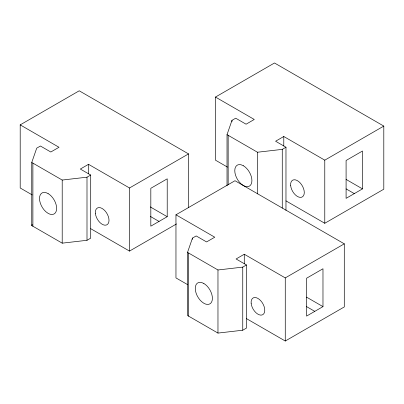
<?xml version="1.0" encoding="UTF-8"?>
<svg xmlns="http://www.w3.org/2000/svg" width="404" height="404" viewBox="0 0 404 404"><rect width="100%" height="100%" fill="white"/><g stroke="black" fill="none" stroke-linecap="round" stroke-linejoin="round"><path stroke-width="0.61" d="M188.532 207.545L188.532 153.904L79.224 90.799L20.2 124.871L20.2 187.981L32.224 194.925M88.516 173.781L88.516 164.317L129.507 187.981L188.532 153.904M90.703 228.684L129.507 251.086L129.507 187.981M246.46 318.615L285.264 341.016L344.289 306.939L344.294 243.834L234.987 180.724L175.962 214.802L175.962 277.912L187.436 284.537M285.971 200.874L324.776 223.276L383.8 189.198L383.8 126.093L274.493 62.984L215.468 97.061L215.468 160.171L227.492 167.11M244.279 263.711L244.279 254.242L285.269 277.907L344.294 243.834M283.785 145.97L283.785 136.501L324.776 160.166L383.8 126.093M285.264 341.016L285.269 277.907M324.776 223.276L324.776 160.166M88.516 164.317L80.32 169.049L90.703 175.043L90.703 238.153L86.996 240.294L62.211 243.157L31.754 225.573L31.754 162.469L36.714 148.157L40.425 146.016L50.808 152.01L59.004 147.278L20.2 124.871M31.754 225.573L32.169 224.382M227.023 185.774L227.023 134.653L231.982 120.347L235.694 118.2L246.076 124.2L254.273 119.463L215.468 97.061M244.279 254.242L236.082 258.974L246.465 264.968L246.465 328.078L242.754 330.219L217.968 333.083L187.517 315.504L187.517 252.394L192.476 238.082L196.182 235.941L206.565 241.935L214.766 237.204L175.962 214.802M31.754 162.469L62.206 180.048L86.996 177.184L90.703 175.043M283.785 136.501L275.589 141.233L285.971 147.228L285.971 210.338M227.023 134.653L257.479 152.232L282.265 149.374L285.971 147.228M167.216 216.696L150.818 226.164L150.823 188.294L167.216 178.831L167.216 216.696L150.273 206.914M129.507 251.086L176.508 223.952M362.484 188.88L346.092 198.349L346.092 160.484L362.484 151.02L362.484 188.88L346.092 179.416M187.517 252.394L217.968 269.973L242.754 267.115L246.465 264.968M322.978 306.621L306.58 316.09L306.58 278.225L322.978 268.756L322.978 306.621L306.58 297.157M346.092 188.885L354.288 193.617M150.273 216.382L159.019 221.427M306.58 306.621L314.782 311.358M282.265 149.374L282.265 208.065M257.479 152.232L257.479 193.885M242.754 267.115L242.754 330.219M231.982 120.347L231.982 121.609M228.154 135.31L228.154 184.532M217.968 269.973L217.968 333.083M192.476 238.082L192.476 239.345M188.648 253.045L188.648 316.155M86.996 177.184L86.996 240.294M62.206 180.048L62.211 243.157M32.886 163.12L32.886 226.23M243.344 165.736L241.127 164.792A12.115 6.994 60 0 0 234.774 170.685A12.115 6.994 60 0 0 241.127 183.906L243.344 185.522A12.115 6.994 60 0 0 251.909 180.573A12.115 6.994 60 0 0 243.344 165.736M48.076 193.551L45.859 192.607A12.115 6.994 60 0 0 39.506 198.495A12.115 6.994 60 0 0 45.859 211.716L48.076 213.332A12.115 6.994 60 0 0 56.641 208.388A12.115 6.994 60 0 0 48.076 193.551M203.833 283.477L201.616 282.532A12.115 6.994 60 0 0 195.268 288.421A12.115 6.994 60 0 0 201.616 301.642L203.833 303.263A12.115 6.994 60 0 0 212.403 298.314A12.115 6.994 60 0 0 203.833 283.477M95.384 213.287A9.661 5.58 60 0 0 106.196 225.084A9.661 5.58 60 0 0 104.959 210.782A9.661 5.58 60 0 0 95.384 213.287M290.653 185.471A9.661 5.58 60 0 0 301.465 197.273A9.661 5.58 60 0 0 300.228 182.967A9.661 5.58 60 0 0 290.653 185.471M251.147 303.212A9.661 5.58 60 0 0 261.954 315.009A9.661 5.58 60 0 0 260.716 300.707A9.661 5.58 60 0 0 251.147 303.212"/></g></svg>
